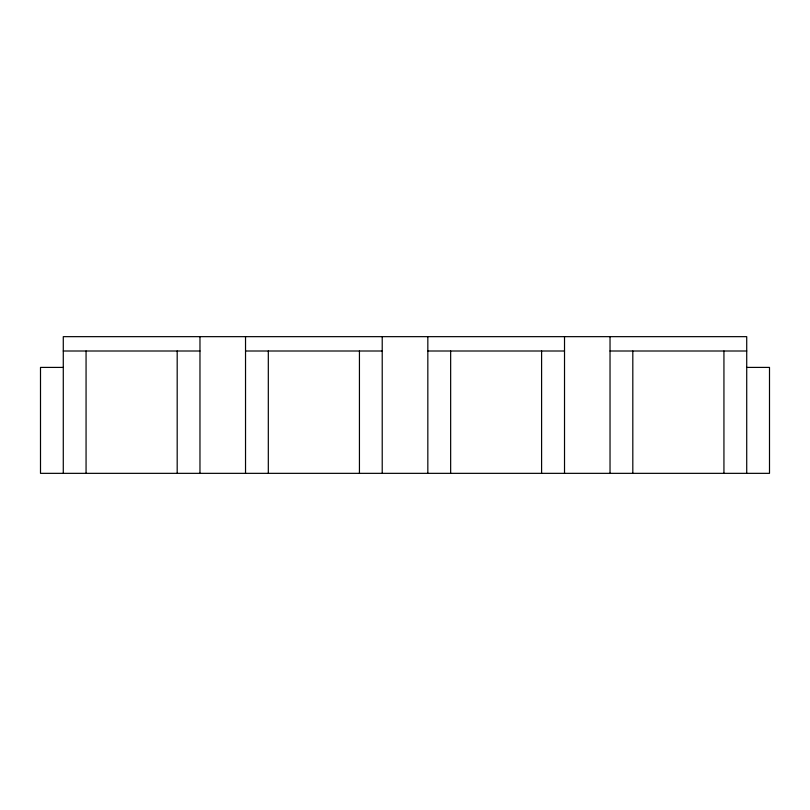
<?xml version="1.0" encoding="UTF-8"?>
<svg xmlns="http://www.w3.org/2000/svg" width="810" height="810" viewBox="0 0 810 810"><rect width="100%" height="100%" fill="white"/><g stroke="black" fill="none" stroke-linecap="round" stroke-linejoin="round"><path stroke-width="1.21" d="M63.281 351.003L199.969 351.003M245.531 351.003L382.219 351.003M427.832 351.003L564.519 351.003M610.031 351.003L746.719 351.003M63.281 367.416L40.5 367.406L40.5 473.344L769.5 473.344L769.5 367.406L746.719 367.406M746.719 473.344L746.719 336.656L63.281 336.656L63.281 473.344M723.938 351.003L723.938 473.344M632.812 351.003L632.812 473.344M610.031 336.656L610.031 473.344M564.519 336.656L564.519 473.344M541.596 351.003L541.596 473.344M450.654 351.003L450.654 473.344M427.832 336.656L427.832 473.344M382.219 336.656L382.219 473.344M359.438 351.003L359.438 473.344M268.312 351.003L268.312 473.344M245.531 336.656L245.531 473.344M199.969 336.656L199.969 473.344M177.188 351.003L177.188 473.344M86.062 351.003L86.062 473.344"/></g></svg>
